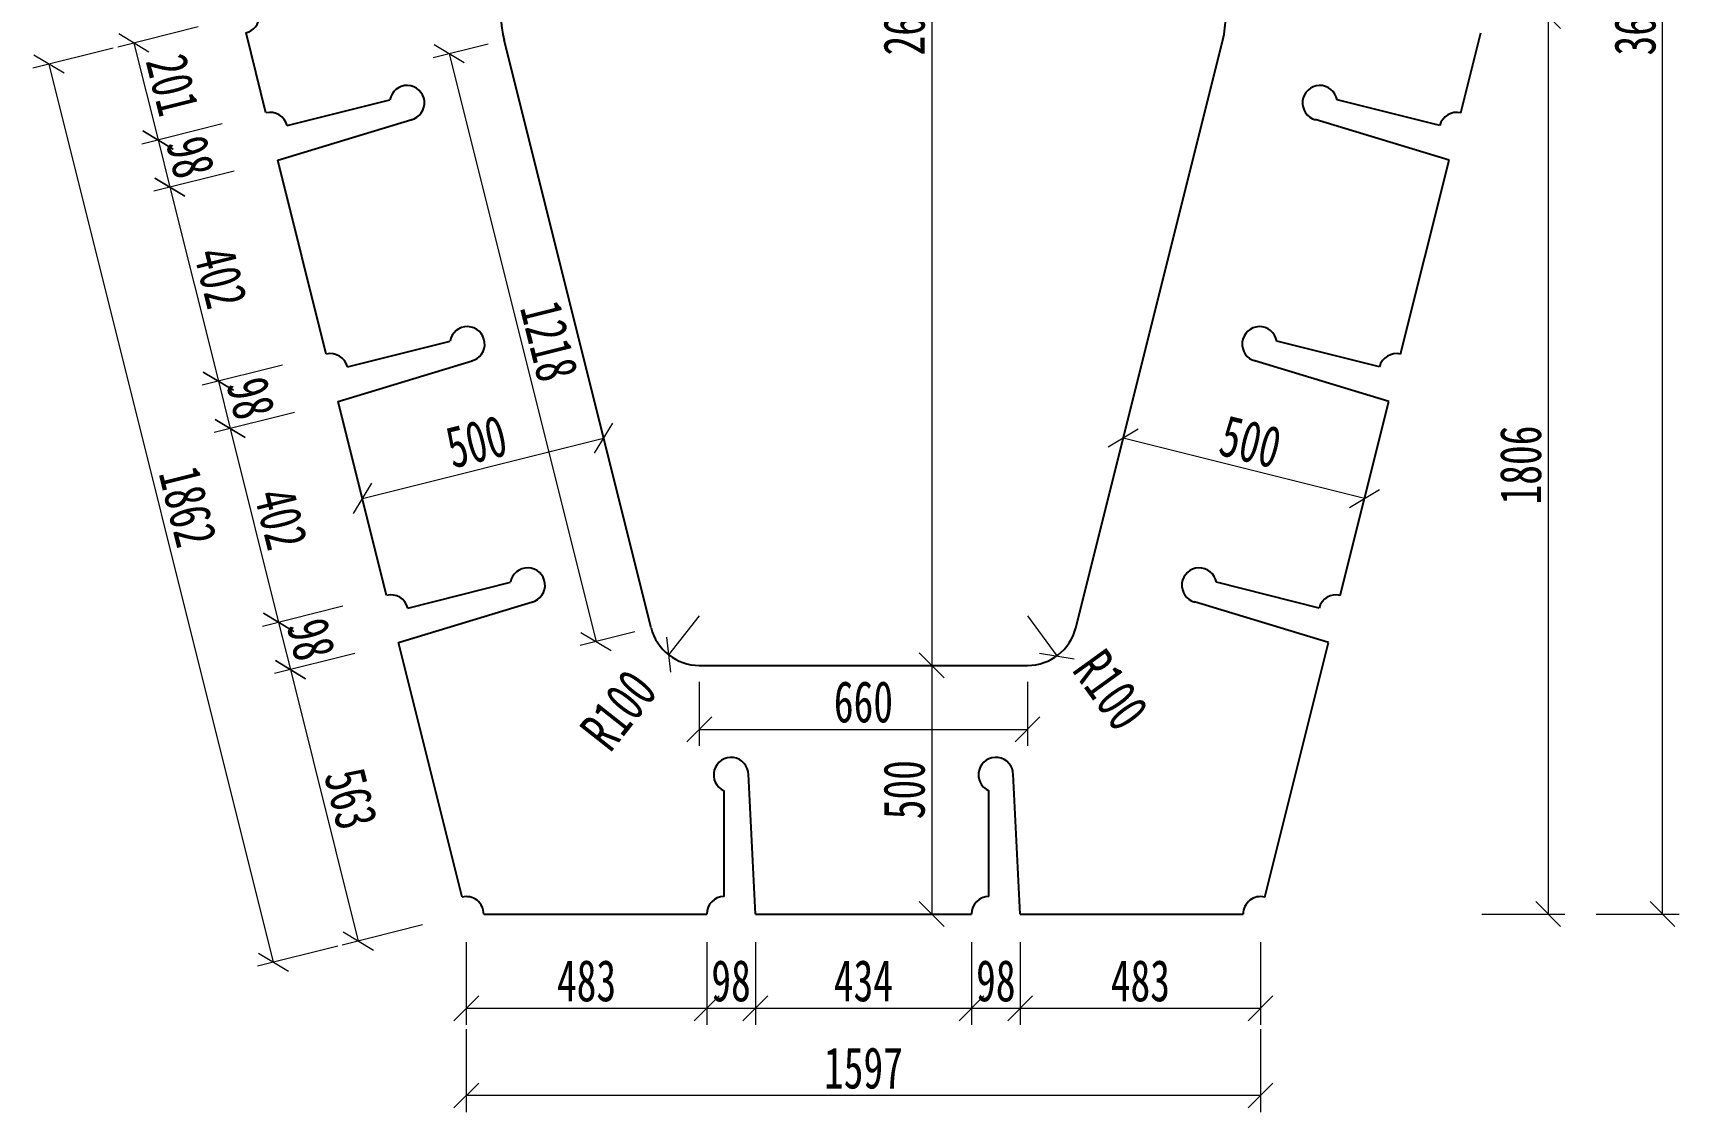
# Model space of a CAD drawing. Header units: millimetres. Extents: x -450182 to -147179, y 306993 to 695793.
# Drawn here: x -179164 to -175854, y 352088 to 354258 of the extents above; entities that cross this region are included whole.
import ezdxf

# ---------------------------------------------------------------- set-up
doc = ezdxf.new("R2010")
doc.units = ezdxf.units.MM
doc.header["$PDMODE"] = 34
doc.layers.get('Defpoints').update_dxf_attribs({"color": 8})
doc.layers.add('标注', color=4, linetype='Continuous', lineweight=13)
doc.layers.add('钢板粗线', color=1, linetype='Continuous', lineweight=25)
doc.styles.add('111', font='仿宋_GB2312.ttf', dxfattribs={"width": 0.7})
doc.dimstyles.new('200', dxfattribs={"dimscale": 0, "dimtxt": 2.5, "dimasz": 1.5, "dimexe": 1, "dimexo": 1, "dimgap": 0.4, "dimtad": 1, "dimdec": 0, "dimdsep": 46, "dimtxsty": '111', "dimblk": 'OBLIQUE', "dimcen": 0, "dimclrd": 256, "dimclre": 256, "dimclrt": 256, "dimadec": 1, "dimazin": 2, "dimtfac": 1, "dimtdec": 0, "dimtmove": 2, "dimatfit": 3, "dimfxl": 4, "dimfxlon": 1, "dimtolj": 1, "dimlwd": -1, "dimlwe": -1, "dimarcsym": 0})

# ---------------------------------------------------------------- blocks, each defined once
blk = doc.blocks.new('_Oblique')
at = {"color": 0, "linetype": 'ByBlock', "lineweight": -2}
blk.add_line((-0.5, -0.5), (0.5, 0.5), dxfattribs=at)
blk = doc.blocks.new('*D379')
at = {"layer": 'Defpoints', "color": 0, "transparency": 16777216}
for p in [(-178744.4, 354292.1), (-178695.7, 354097.1), (-178912.8, 354042.8)]:
    blk.add_point(p, dxfattribs=at)
at = {"layer": '标注', "transparency": 16777216}
for p, q in [((-178832.2, 354270.2), (-178993.9, 354229.7)), ((-178961.6, 354237.8), (-178912.8, 354042.8)), ((-178783.5, 354075.2), (-178945.2, 354034.7))]:
    blk.add_line(p, q, dxfattribs=at)
at = {"layer": '标注', "transparency": 16777216, "xscale": 49.99999999999994, "yscale": 49.99999999999994, "zscale": 49.99999999999994}
for p, rotation in [((-178961.6, 354237.8), 104.0362434679345), ((-178912.8, 354042.8), 284.0362434679345)]:
    blk.add_blockref('_Oblique', p, dxfattribs=dict(at, rotation=rotation))
at = {"layer": '标注', "transparency": 16777216, "insert": (-178883.8, 354153.7), "char_height": 83.33, "attachment_point": 5, "rotation": 284.0362, "style": '111'}
blk.add_mtext('\\A1;201', dxfattribs=at)
blk = doc.blocks.new('*D380')
at = {"layer": 'Defpoints', "color": 0, "transparency": 16777216}
for p in [(-178695.7, 354097.1), (-178671.9, 354002), (-178889, 353947.8)]:
    blk.add_point(p, dxfattribs=at)
at = {"layer": '标注', "transparency": 16777216}
for p, q in [((-178783.5, 354075.2), (-178945.2, 354034.7)), ((-178912.8, 354042.8), (-178889, 353947.8)), ((-178759.7, 353980.1), (-178921.4, 353939.7))]:
    blk.add_line(p, q, dxfattribs=at)
at = {"layer": '标注', "transparency": 16777216, "xscale": 49.99999999999994, "yscale": 49.99999999999994, "zscale": 49.99999999999994}
for p, rotation in [((-178912.8, 354042.8), 104.0362434681576), ((-178889, 353947.8), 284.0362434681576)]:
    blk.add_blockref('_Oblique', p, dxfattribs=dict(at, rotation=rotation))
at = {"layer": '标注', "transparency": 16777216, "insert": (-178847.6, 354008.6), "char_height": 83.33, "attachment_point": 5, "rotation": 284.0362, "style": '111'}
blk.add_mtext('\\A1;98', dxfattribs=at)
blk = doc.blocks.new('*D381')
at = {"layer": 'Defpoints', "color": 0, "transparency": 16777216}
for p in [(-178671.9, 354002), (-178574.4, 353612.1), (-178791.5, 353557.8)]:
    blk.add_point(p, dxfattribs=at)
at = {"layer": '标注', "transparency": 16777216}
for p, q in [((-178759.7, 353980.1), (-178921.4, 353939.7)), ((-178889, 353947.8), (-178791.5, 353557.8)), ((-178662.2, 353590.1), (-178823.9, 353549.7))]:
    blk.add_line(p, q, dxfattribs=at)
at = {"layer": '标注', "transparency": 16777216, "xscale": 49.99999999999994, "yscale": 49.99999999999994, "zscale": 49.99999999999994}
for p, rotation in [((-178889, 353947.8), 104.0362434679285), ((-178791.5, 353557.8), 284.0362434679284)]:
    blk.add_blockref('_Oblique', p, dxfattribs=dict(at, rotation=rotation))
at = {"layer": '标注', "transparency": 16777216, "insert": (-178786.9, 353766.1), "char_height": 83.33, "attachment_point": 5, "rotation": 284.0362, "style": '111'}
blk.add_mtext('\\A1;402', dxfattribs=at)
blk = doc.blocks.new('*D382')
at = {"layer": 'Defpoints', "color": 0, "transparency": 16777216}
for p in [(-178574.4, 353612.1), (-178550.6, 353517), (-178767.8, 353462.7)]:
    blk.add_point(p, dxfattribs=at)
at = {"layer": '标注', "transparency": 16777216}
for p, q in [((-178662.2, 353590.1), (-178823.9, 353549.7)), ((-178791.5, 353557.8), (-178767.8, 353462.7)), ((-178638.4, 353495), (-178800.1, 353454.6))]:
    blk.add_line(p, q, dxfattribs=at)
at = {"layer": '标注', "transparency": 16777216, "xscale": 49.99999999999994, "yscale": 49.99999999999994, "zscale": 49.99999999999994}
for p, rotation in [((-178791.5, 353557.8), 104.0362434681576), ((-178767.8, 353462.7), 284.0362434681576)]:
    blk.add_blockref('_Oblique', p, dxfattribs=dict(at, rotation=rotation))
at = {"layer": '标注', "transparency": 16777216, "insert": (-178726.3, 353523.6), "char_height": 83.33, "attachment_point": 5, "rotation": 284.0362, "style": '111'}
blk.add_mtext('\\A1;98', dxfattribs=at)
blk = doc.blocks.new('*D383')
at = {"layer": 'Defpoints', "color": 0, "transparency": 16777216}
for p in [(-178550.6, 353517), (-178453.1, 353127), (-178670.3, 353072.7)]:
    blk.add_point(p, dxfattribs=at)
at = {"layer": '标注', "transparency": 16777216}
for p, q in [((-178638.4, 353495), (-178800.1, 353454.6)), ((-178767.8, 353462.7), (-178670.3, 353072.7)), ((-178540.9, 353105), (-178702.6, 353064.6))]:
    blk.add_line(p, q, dxfattribs=at)
at = {"layer": '标注', "transparency": 16777216, "xscale": 49.99999999999994, "yscale": 49.99999999999994, "zscale": 49.99999999999994}
for p, rotation in [((-178767.8, 353462.7), 104.0362434679285), ((-178670.3, 353072.7), 284.0362434679284)]:
    blk.add_blockref('_Oblique', p, dxfattribs=dict(at, rotation=rotation))
at = {"layer": '标注', "transparency": 16777216, "insert": (-178665.7, 353281), "char_height": 83.33, "attachment_point": 5, "rotation": 284.0362, "style": '111'}
blk.add_mtext('\\A1;402', dxfattribs=at)
blk = doc.blocks.new('*D384')
at = {"layer": 'Defpoints', "color": 0, "transparency": 16777216}
for p in [(-178453.1, 353127), (-178429.4, 353031.9), (-178646.5, 352977.6)]:
    blk.add_point(p, dxfattribs=at)
at = {"layer": '标注', "transparency": 16777216}
for p, q in [((-178540.9, 353105), (-178702.6, 353064.6)), ((-178670.3, 353072.7), (-178646.5, 352977.6)), ((-178517.2, 353010), (-178678.8, 352969.5))]:
    blk.add_line(p, q, dxfattribs=at)
at = {"layer": '标注', "transparency": 16777216, "xscale": 49.99999999999994, "yscale": 49.99999999999994, "zscale": 49.99999999999994}
for p, rotation in [((-178670.3, 353072.7), 104.0362434681576), ((-178646.5, 352977.6), 284.0362434681576)]:
    blk.add_blockref('_Oblique', p, dxfattribs=dict(at, rotation=rotation))
at = {"layer": '标注', "transparency": 16777216, "insert": (-178605, 353038.5), "char_height": 83.33, "attachment_point": 5, "rotation": 284.0362, "style": '111'}
blk.add_mtext('\\A1;98', dxfattribs=at)
blk = doc.blocks.new('*D385')
at = {"layer": 'Defpoints', "color": 0, "transparency": 16777216}
for p in [(-178429.4, 353031.9), (-178292.9, 352486.1), (-178510.1, 352431.8)]:
    blk.add_point(p, dxfattribs=at)
at = {"layer": '标注', "transparency": 16777216}
for p, q in [((-178517.2, 353010), (-178678.8, 352969.5)), ((-178646.5, 352977.6), (-178510.1, 352431.8)), ((-178380.7, 352464.2), (-178542.4, 352423.7))]:
    blk.add_line(p, q, dxfattribs=at)
at = {"layer": '标注', "transparency": 16777216, "xscale": 49.99999999999994, "yscale": 49.99999999999994, "zscale": 49.99999999999994}
for p, rotation in [((-178646.5, 352977.6), 104.0362434679279), ((-178510.1, 352431.8), 284.036243467928)]:
    blk.add_blockref('_Oblique', p, dxfattribs=dict(at, rotation=rotation))
at = {"layer": '标注', "transparency": 16777216, "insert": (-178524.9, 352718.1), "char_height": 83.33, "attachment_point": 5, "rotation": 284.0362, "style": '111'}
blk.add_mtext('\\A1;563', dxfattribs=at)
blk = doc.blocks.new('*D386')
at = {"layer": 'Defpoints', "color": 0, "transparency": 16777216}
for p in [(-178744.4, 354292.1), (-179132, 354195.2), (-178292.9, 352486.1)]:
    blk.add_point(p, dxfattribs=at)
at = {"layer": '标注', "transparency": 16777216}
for p, q in [((-179002.7, 354227.6), (-179164.3, 354187.1)), ((-178680.5, 352389.2), (-179132, 354195.2)), ((-178551.2, 352421.6), (-178712.8, 352381.1))]:
    blk.add_line(p, q, dxfattribs=at)
at = {"layer": '标注', "transparency": 16777216, "xscale": 49.99999999999994, "yscale": 49.99999999999994, "zscale": 49.99999999999994}
for p, rotation in [((-179132, 354195.2), 104.036243467926), ((-178680.5, 352389.2), 284.036243467926)]:
    blk.add_blockref('_Oblique', p, dxfattribs=dict(at, rotation=rotation))
at = {"layer": '标注', "transparency": 16777216, "insert": (-178852.9, 353305.6), "char_height": 83.33, "attachment_point": 5, "rotation": 284.0362, "style": '111'}
blk.add_mtext('\\A1;1862', dxfattribs=at)
blk = doc.blocks.new('*D394')
at = {"layer": 'Defpoints', "color": 0, "transparency": 16777216}
for p in [(-176252.9, 356342.1), (-176695.9, 356098.1), (-176252.9, 354258.2)]:
    blk.add_point(p, dxfattribs=at)
at = {"layer": '标注', "transparency": 16777216}
for p, q in [((-176695.9, 356208.8), (-176695.9, 356375.4)), ((-176252.9, 356208.8), (-176252.9, 356375.4)), ((-176695.9, 356342.1), (-176252.9, 356342.1))]:
    blk.add_line(p, q, dxfattribs=at)
at = {"layer": '标注', "transparency": 16777216, "xscale": 49.99999999999994, "yscale": 49.99999999999994, "zscale": 49.99999999999994, "rotation": 180}
blk.add_blockref('_Oblique', (-176695.9, 356342.1), dxfattribs=at)
at = {"layer": '标注', "transparency": 16777216, "xscale": 49.99999999999994, "yscale": 49.99999999999994, "zscale": 49.99999999999994}
blk.add_blockref('_Oblique', (-176252.9, 356342.1), dxfattribs=at)
at = {"layer": '标注', "transparency": 16777216, "insert": (-176474.4, 356397.1), "char_height": 83.33, "attachment_point": 5, "style": '111'}
blk.add_mtext('\\A1;443', dxfattribs=at)
blk = doc.blocks.new('*D399')
at = {"layer": 'Defpoints', "color": 0, "transparency": 16777216}
for p in [(-176695.9, 356098.1), (-175887.7, 356098.1), (-176769.6, 352486.1)]:
    blk.add_point(p, dxfattribs=at)
at = {"layer": '标注', "transparency": 16777216}
for p, q in [((-176021, 356098.1), (-175854.4, 356098.1)), ((-175887.7, 352486.1), (-175887.7, 356098.1)), ((-176021, 352486.1), (-175854.4, 352486.1))]:
    blk.add_line(p, q, dxfattribs=at)
at = {"layer": '标注', "transparency": 16777216, "xscale": 49.99999999999994, "yscale": 49.99999999999994, "zscale": 49.99999999999994}
for p, rotation in [((-175887.7, 356098.1), 90), ((-175887.7, 352486.1), 270)]:
    blk.add_blockref('_Oblique', p, dxfattribs=dict(at, rotation=rotation))
at = {"layer": '标注', "transparency": 16777216, "insert": (-175942.7, 354292.1), "char_height": 83.33, "attachment_point": 5, "rotation": 90, "style": '111'}
blk.add_mtext('\\A1;3612', dxfattribs=at)
blk = doc.blocks.new('*D405')
at = {"layer": 'Defpoints', "color": 0, "transparency": 16777216}
for p in [(-178216.9, 354243.6), (-177921.5, 353061.9), (-178032, 353034.2)]:
    blk.add_point(p, dxfattribs=at)
at = {"layer": '标注', "transparency": 16777216}
for p, q in [((-178249.2, 354235.5), (-178359.8, 354207.9)), ((-178327.4, 354216), (-178032, 353034.2)), ((-177953.8, 353053.8), (-178064.3, 353026.1))]:
    blk.add_line(p, q, dxfattribs=at)
at = {"layer": '标注', "transparency": 16777216, "xscale": 49.99999999999994, "yscale": 49.99999999999994, "zscale": 49.99999999999994}
for p, rotation in [((-178327.4, 354216), 104.0362434679278), ((-178032, 353034.2), 284.0362434679278)]:
    blk.add_blockref('_Oblique', p, dxfattribs=dict(at, rotation=rotation))
at = {"layer": '标注', "transparency": 16777216, "insert": (-178126.4, 353638.4), "char_height": 83.33, "attachment_point": 5, "rotation": 284.0362, "style": '111'}
blk.add_mtext('\\A1;1218', dxfattribs=at)
blk = doc.blocks.new('*D406')
at = {"layer": 'Defpoints', "color": 0, "transparency": 16777216}
for p in [(-177824.4, 352986.1), (-177164.4, 352986.1), (-177164.4, 352857.5)]:
    blk.add_point(p, dxfattribs=at)
at = {"layer": '标注', "transparency": 16777216}
for p, q in [((-177824.4, 352952.8), (-177824.4, 352824.2)), ((-177164.4, 352952.8), (-177164.4, 352824.2)), ((-177824.4, 352857.5), (-177164.4, 352857.5))]:
    blk.add_line(p, q, dxfattribs=at)
at = {"layer": '标注', "transparency": 16777216, "xscale": 49.99999999999994, "yscale": 49.99999999999994, "zscale": 49.99999999999994, "rotation": 180}
blk.add_blockref('_Oblique', (-177824.4, 352857.5), dxfattribs=at)
at = {"layer": '标注', "transparency": 16777216, "xscale": 49.99999999999994, "yscale": 49.99999999999994, "zscale": 49.99999999999994}
blk.add_blockref('_Oblique', (-177164.4, 352857.5), dxfattribs=at)
at = {"layer": '标注', "transparency": 16777216, "insert": (-177494.4, 352912.5), "char_height": 83.33, "attachment_point": 5, "style": '111'}
blk.add_mtext('\\A1;660', dxfattribs=at)
blk = doc.blocks.new('*D410')
at = {"layer": 'Defpoints', "color": 0, "transparency": 16777216}
for p in [(-178016.8, 353443.2), (-178016.8, 353443.2), (-178501.9, 353322)]:
    blk.add_point(p, dxfattribs=at)
at = {"layer": '标注', "transparency": 16777216}
for p, q in [((-178016.8, 353443.2), (-178024.9, 353475.6)), ((-178501.9, 353322), (-178016.8, 353443.2)), ((-178501.9, 353322), (-178510, 353354.3))]:
    blk.add_line(p, q, dxfattribs=at)
at = {"layer": '标注', "transparency": 16777216, "xscale": 49.99999999999994, "yscale": 49.99999999999994, "zscale": 49.99999999999994}
for p, rotation in [((-178016.8, 353443.2), 14.03624346793053), ((-178501.9, 353322), 194.0362434679305)]:
    blk.add_blockref('_Oblique', p, dxfattribs=dict(at, rotation=rotation))
at = {"layer": '标注', "transparency": 16777216, "insert": (-178272.7, 353436), "char_height": 83.33, "attachment_point": 5, "rotation": 14.0362, "style": '111'}
blk.add_mtext('\\A1;500', dxfattribs=at)
blk = doc.blocks.new('*D411')
at = {"layer": 'Defpoints', "color": 0, "transparency": 16777216}
for p in [(-176972, 353443.2), (-176972, 353443.2), (-176486.9, 353322)]:
    blk.add_point(p, dxfattribs=at)
at = {"layer": '标注', "transparency": 16777216}
for p, q in [((-176972, 353443.2), (-176963.9, 353475.6)), ((-176486.9, 353322), (-176972, 353443.2)), ((-176486.9, 353322), (-176478.9, 353354.3))]:
    blk.add_line(p, q, dxfattribs=at)
at = {"layer": '标注', "transparency": 16777216, "xscale": 49.99999999999994, "yscale": 49.99999999999994, "zscale": 49.99999999999994}
for p, rotation in [((-176972, 353443.2), 165.9637565320679), ((-176486.9, 353322), 345.9637565320679)]:
    blk.add_blockref('_Oblique', p, dxfattribs=dict(at, rotation=rotation))
at = {"layer": '标注', "transparency": 16777216, "insert": (-176716.1, 353436), "char_height": 83.33, "attachment_point": 5, "rotation": 345.9638, "style": '111'}
blk.add_mtext('\\A1;500', dxfattribs=at)
blk = doc.blocks.new('*D438')
at = {"layer": 'Defpoints', "color": 0, "transparency": 16777216}
for p in [(-178292.9, 352486.1), (-177809.6, 352486.1), (-177809.6, 352296.5)]:
    blk.add_point(p, dxfattribs=at)
at = {"layer": '标注', "transparency": 16777216}
for p, q in [((-178292.9, 352429.8), (-178292.9, 352263.1)), ((-177809.6, 352429.8), (-177809.6, 352263.1)), ((-178292.9, 352296.5), (-177809.6, 352296.5))]:
    blk.add_line(p, q, dxfattribs=at)
at = {"layer": '标注', "transparency": 16777216, "xscale": 49.99999999999994, "yscale": 49.99999999999994, "zscale": 49.99999999999994, "rotation": 180}
blk.add_blockref('_Oblique', (-178292.9, 352296.5), dxfattribs=at)
at = {"layer": '标注', "transparency": 16777216, "xscale": 49.99999999999994, "yscale": 49.99999999999994, "zscale": 49.99999999999994}
blk.add_blockref('_Oblique', (-177809.6, 352296.5), dxfattribs=at)
at = {"layer": '标注', "transparency": 16777216, "insert": (-178051.2, 352351.5), "char_height": 83.33, "attachment_point": 5, "style": '111'}
blk.add_mtext('\\A1;483', dxfattribs=at)
blk = doc.blocks.new('*D439')
at = {"layer": 'Defpoints', "color": 0, "transparency": 16777216}
for p in [(-177809.6, 352486.1), (-177711.6, 352486.1), (-177711.6, 352296.5)]:
    blk.add_point(p, dxfattribs=at)
at = {"layer": '标注', "transparency": 16777216}
for p, q in [((-177809.6, 352429.8), (-177809.6, 352263.1)), ((-177711.6, 352429.8), (-177711.6, 352263.1)), ((-177809.6, 352296.5), (-177711.6, 352296.5))]:
    blk.add_line(p, q, dxfattribs=at)
at = {"layer": '标注', "transparency": 16777216, "xscale": 49.99999999999994, "yscale": 49.99999999999994, "zscale": 49.99999999999994, "rotation": 180}
blk.add_blockref('_Oblique', (-177809.6, 352296.5), dxfattribs=at)
at = {"layer": '标注', "transparency": 16777216, "xscale": 49.99999999999994, "yscale": 49.99999999999994, "zscale": 49.99999999999994}
blk.add_blockref('_Oblique', (-177711.6, 352296.5), dxfattribs=at)
at = {"layer": '标注', "transparency": 16777216, "insert": (-177760.6, 352351.5), "char_height": 83.33, "attachment_point": 5, "style": '111'}
blk.add_mtext('\\A1;98', dxfattribs=at)
blk = doc.blocks.new('*D440')
at = {"layer": 'Defpoints', "color": 0, "transparency": 16777216}
for p in [(-177711.6, 352486.1), (-177277.2, 352486.1), (-177277.2, 352296.5)]:
    blk.add_point(p, dxfattribs=at)
at = {"layer": '标注', "transparency": 16777216}
for p, q in [((-177711.6, 352429.8), (-177711.6, 352263.1)), ((-177277.2, 352429.8), (-177277.2, 352263.1)), ((-177711.6, 352296.5), (-177277.2, 352296.5))]:
    blk.add_line(p, q, dxfattribs=at)
at = {"layer": '标注', "transparency": 16777216, "xscale": 49.99999999999994, "yscale": 49.99999999999994, "zscale": 49.99999999999994, "rotation": 180}
blk.add_blockref('_Oblique', (-177711.6, 352296.5), dxfattribs=at)
at = {"layer": '标注', "transparency": 16777216, "xscale": 49.99999999999994, "yscale": 49.99999999999994, "zscale": 49.99999999999994}
blk.add_blockref('_Oblique', (-177277.2, 352296.5), dxfattribs=at)
at = {"layer": '标注', "transparency": 16777216, "insert": (-177494.4, 352351.5), "char_height": 83.33, "attachment_point": 5, "style": '111'}
blk.add_mtext('\\A1;434', dxfattribs=at)
blk = doc.blocks.new('*D441')
at = {"layer": 'Defpoints', "color": 0, "transparency": 16777216}
for p in [(-177179.2, 352486.1), (-176695.9, 352486.1), (-176695.9, 352296.5)]:
    blk.add_point(p, dxfattribs=at)
at = {"layer": '标注', "transparency": 16777216}
for p, q in [((-177179.2, 352429.8), (-177179.2, 352263.1)), ((-176695.9, 352429.8), (-176695.9, 352263.1)), ((-177179.2, 352296.5), (-176695.9, 352296.5))]:
    blk.add_line(p, q, dxfattribs=at)
at = {"layer": '标注', "transparency": 16777216, "xscale": 49.99999999999994, "yscale": 49.99999999999994, "zscale": 49.99999999999994, "rotation": 180}
blk.add_blockref('_Oblique', (-177179.2, 352296.5), dxfattribs=at)
at = {"layer": '标注', "transparency": 16777216, "xscale": 49.99999999999994, "yscale": 49.99999999999994, "zscale": 49.99999999999994}
blk.add_blockref('_Oblique', (-176695.9, 352296.5), dxfattribs=at)
at = {"layer": '标注', "transparency": 16777216, "insert": (-176937.6, 352351.5), "char_height": 83.33, "attachment_point": 5, "style": '111'}
blk.add_mtext('\\A1;483', dxfattribs=at)
blk = doc.blocks.new('*D442')
at = {"layer": 'Defpoints', "color": 0, "transparency": 16777216}
for p in [(-177277.2, 352486.1), (-177179.2, 352486.1), (-177179.2, 352296.5)]:
    blk.add_point(p, dxfattribs=at)
at = {"layer": '标注', "transparency": 16777216}
for p, q in [((-177277.2, 352429.8), (-177277.2, 352263.1)), ((-177179.2, 352429.8), (-177179.2, 352263.1)), ((-177277.2, 352296.5), (-177179.2, 352296.5))]:
    blk.add_line(p, q, dxfattribs=at)
at = {"layer": '标注', "transparency": 16777216, "xscale": 49.99999999999994, "yscale": 49.99999999999994, "zscale": 49.99999999999994, "rotation": 180}
blk.add_blockref('_Oblique', (-177277.2, 352296.5), dxfattribs=at)
at = {"layer": '标注', "transparency": 16777216, "xscale": 49.99999999999994, "yscale": 49.99999999999994, "zscale": 49.99999999999994}
blk.add_blockref('_Oblique', (-177179.2, 352296.5), dxfattribs=at)
at = {"layer": '标注', "transparency": 16777216, "insert": (-177228.2, 352351.5), "char_height": 83.33, "attachment_point": 5, "style": '111'}
blk.add_mtext('\\A1;98', dxfattribs=at)
blk = doc.blocks.new('*D443')
at = {"layer": 'Defpoints', "color": 0, "transparency": 16777216}
for p in [(-178292.9, 352486.1), (-176695.9, 352486.1), (-178292.9, 352121.1)]:
    blk.add_point(p, dxfattribs=at)
at = {"layer": '标注', "transparency": 16777216}
for p, q in [((-178292.9, 352254.4), (-178292.9, 352087.7)), ((-176695.9, 352254.4), (-176695.9, 352087.7)), ((-176695.9, 352121.1), (-178292.9, 352121.1))]:
    blk.add_line(p, q, dxfattribs=at)
at = {"layer": '标注', "transparency": 16777216, "xscale": 49.99999999999994, "yscale": 49.99999999999994, "zscale": 49.99999999999994, "rotation": 180}
blk.add_blockref('_Oblique', (-178292.9, 352121.1), dxfattribs=at)
at = {"layer": '标注', "transparency": 16777216, "xscale": 49.99999999999994, "yscale": 49.99999999999994, "zscale": 49.99999999999994}
blk.add_blockref('_Oblique', (-176695.9, 352121.1), dxfattribs=at)
at = {"layer": '标注', "transparency": 16777216, "insert": (-177494.4, 352176.1), "char_height": 83.33, "attachment_point": 5, "style": '111'}
blk.add_mtext('\\A1;1597', dxfattribs=at)
blk = doc.blocks.new('*D558')
at = {"layer": 'Defpoints', "color": 0, "transparency": 16777216}
for p in [(-177164.4, 353086.1), (-177105.8, 353005.1)]:
    blk.add_point(p, dxfattribs=at)
at = {"layer": '标注', "transparency": 16777216}
blk.add_line((-177164.4, 353086.1), (-177105.8, 353005.1), dxfattribs=at)
at = {"layer": '标注', "transparency": 16777216, "xscale": 49.99999999999994, "yscale": 49.99999999999994, "zscale": 49.99999999999994, "rotation": 305.8489749433399}
blk.add_blockref('_Oblique', (-177105.8, 353005.1), dxfattribs=at)
at = {"layer": '标注', "transparency": 16777216, "insert": (-176997.2, 352936.4), "char_height": 83.33, "attachment_point": 5, "rotation": 305.849, "style": '111'}
blk.add_mtext('\\A1;R100', dxfattribs=at)
blk = doc.blocks.new('*D559')
at = {"layer": 'Defpoints', "color": 0, "transparency": 16777216}
for p in [(-177824.4, 353086.1), (-177886.4, 353007.6)]:
    blk.add_point(p, dxfattribs=at)
at = {"layer": '标注', "transparency": 16777216}
blk.add_line((-177824.4, 353086.1), (-177886.4, 353007.6), dxfattribs=at)
at = {"layer": '标注', "transparency": 16777216, "xscale": 49.99999999999994, "yscale": 49.99999999999994, "zscale": 49.99999999999994, "rotation": 231.706982661096}
blk.add_blockref('_Oblique', (-177886.4, 353007.6), dxfattribs=at)
at = {"layer": '标注', "transparency": 16777216, "insert": (-177986.8, 352896.1), "char_height": 83.33, "attachment_point": 5, "rotation": 51.707, "style": '111'}
blk.add_mtext('\\A1;R100', dxfattribs=at)
blk = doc.blocks.new('*D612')
at = {"layer": 'Defpoints', "color": 0, "transparency": 16777216}
for p in [(-177587.7, 352986.1), (-177587.7, 352486.1), (-177357.2, 352486.1)]:
    blk.add_point(p, dxfattribs=at)
at = {"layer": '标注', "transparency": 16777216}
for p, q in [((-177490.6, 352986.1), (-177323.9, 352986.1)), ((-177357.2, 352986.1), (-177357.2, 352486.1)), ((-177490.6, 352486.1), (-177323.9, 352486.1))]:
    blk.add_line(p, q, dxfattribs=at)
at = {"layer": '标注', "transparency": 16777216, "xscale": 49.99999999999994, "yscale": 49.99999999999994, "zscale": 49.99999999999994}
for p, rotation in [((-177357.2, 352986.1), 90), ((-177357.2, 352486.1), 270)]:
    blk.add_blockref('_Oblique', p, dxfattribs=dict(at, rotation=rotation))
at = {"layer": '标注', "transparency": 16777216, "insert": (-177412.2, 352736.1), "char_height": 83.33, "attachment_point": 5, "rotation": 90, "style": '111'}
blk.add_mtext('\\A1;500', dxfattribs=at)
blk = doc.blocks.new('*D1243')
at = {"layer": 'Defpoints', "color": 0, "transparency": 16777216}
for p in [(-177653.8, 355598.1), (-177653.8, 352986.1), (-177357.2, 352986.1)]:
    blk.add_point(p, dxfattribs=at)
at = {"layer": '标注', "transparency": 16777216}
for p, q in [((-177407.2, 355598.1), (-177323.9, 355598.1)), ((-177357.2, 355598.1), (-177357.2, 352986.1)), ((-177407.2, 352986.1), (-177323.9, 352986.1))]:
    blk.add_line(p, q, dxfattribs=at)
at = {"layer": '标注', "transparency": 16777216, "xscale": 49.99999999999994, "yscale": 49.99999999999994, "zscale": 49.99999999999994}
for p, rotation in [((-177357.2, 355598.1), 90), ((-177357.2, 352986.1), 270)]:
    blk.add_blockref('_Oblique', p, dxfattribs=dict(at, rotation=rotation))
at = {"layer": '标注', "transparency": 16777216, "insert": (-177412.2, 354292.1), "char_height": 83.33, "attachment_point": 5, "rotation": 90, "style": '111'}
blk.add_mtext('\\A1;2612', dxfattribs=at)
blk = doc.blocks.new('*D1245')
at = {"layer": 'Defpoints', "color": 0, "transparency": 16777216}
for p in [(-176244.4, 354292.1), (-176818.7, 352486.1), (-176117.7, 352486.1)]:
    blk.add_point(p, dxfattribs=at)
at = {"layer": '标注', "transparency": 16777216}
for p, q in [((-176211.1, 354292.1), (-176084.3, 354292.1)), ((-176117.7, 354292.1), (-176117.7, 352486.1)), ((-176251, 352486.1), (-176084.3, 352486.1))]:
    blk.add_line(p, q, dxfattribs=at)
at = {"layer": '标注', "transparency": 16777216, "xscale": 49.99999999999994, "yscale": 49.99999999999994, "zscale": 49.99999999999994}
for p, rotation in [((-176117.7, 354292.1), 90), ((-176117.7, 352486.1), 270)]:
    blk.add_blockref('_Oblique', p, dxfattribs=dict(at, rotation=rotation))
at = {"layer": '标注', "transparency": 16777216, "insert": (-176172.7, 353389.1), "char_height": 83.33, "attachment_point": 5, "rotation": 90, "style": '111'}
blk.add_mtext('\\A1;1806', dxfattribs=at)

msp = doc.modelspace()

# ---------------------------------------------------------------- linework, layer by layer
at = {"layer": '钢板粗线'}
for p, q in [((-178695.7, 354097.1), (-178735.9, 354258.2)), ((-177921.5, 353061.9), (-178216.9, 354243.6)), ((-177067.4, 353061.9), (-176771.9, 354243.6)), ((-176293.2, 354097.1), (-176252.9, 354258.2)), ((-178653.2, 354071.7), (-178446.6, 354123.3)), ((-176335.6, 354071.7), (-176542.2, 354123.3)), ((-178671.9, 354002), (-178402.4, 354083.9)), ((-176316.9, 354002), (-176586.4, 354083.9)), ((-178574.4, 353612.1), (-178671.9, 354002)), ((-176414.4, 353612.1), (-176316.9, 354002)), ((-178531.9, 353586.6), (-178325.4, 353638.2)), ((-176456.9, 353586.6), (-176663.4, 353638.2)), ((-178550.6, 353517), (-178281.2, 353598.8)), ((-176438.2, 353517), (-176707.6, 353598.8)), ((-178453.1, 353127), (-178550.6, 353517)), ((-176535.7, 353127), (-176438.2, 353517)), ((-178410.7, 353101.5), (-178204.1, 353153.2)), ((-176578.1, 353101.5), (-176784.7, 353153.2)), ((-178429.4, 353031.9), (-178159.9, 353113.7)), ((-176559.5, 353031.9), (-176828.9, 353113.7)), ((-178301.4, 352520.1), (-178429.4, 353031.9)), ((-176687.4, 352520.1), (-176559.5, 353031.9)), ((-177824.4, 352986.1), (-177164.4, 352986.1)), ((-177711.6, 352486.1), (-177725.6, 352767.4)), ((-177179.2, 352486.1), (-177193.3, 352767.4)), ((-177774.6, 352521.1), (-177774.6, 352734)), ((-177242.2, 352521.1), (-177242.2, 352734)), ((-178257.9, 352486.1), (-177809.6, 352486.1)), ((-177711.6, 352486.1), (-177277.2, 352486.1)), ((-177179.2, 352486.1), (-176730.9, 352486.1))]:
    msp.add_line(p, q, dxfattribs=at)
for centre, radius, start, end in [((-178022.9, 354292.1), 200, 165.9638, 194.0362), ((-176966, 354292.1), 200, 345.9638, 14.0362), ((-178744.4, 354292.1), 35, 284.0362, 75.9638), ((-178412.1, 354117.5), 35, 284.0362, 170.4581), ((-176576.7, 354117.5), 35, 9.5419, 255.9638), ((-178687.2, 354063.2), 35, 14.0362, 104.0362), ((-176301.6, 354063.2), 35, 75.9638, 165.9638), ((-178290.9, 353632.4), 35, 284.0362, 170.4581), ((-176697.9, 353632.4), 35, 9.5419, 255.9638), ((-178565.9, 353578.1), 35, 14.0362, 104.0362), ((-176422.9, 353578.1), 35, 75.9638, 165.9638), ((-178169.6, 353147.4), 35, 284.0362, 170.4581), ((-176819.2, 353147.4), 35, 9.5419, 255.9638), ((-178444.6, 353093), 35, 14.0362, 104.0362), ((-176544.2, 353093), 35, 75.9638, 165.9638), ((-177824.4, 353086.1), 100, 194.0362, 270), ((-177164.4, 353086.1), 100, 270, 345.9638), ((-177760.6, 352766.1), 35, 0, 246.4218), ((-177228.2, 352766.1), 35, 0, 246.4218), ((-178292.9, 352486.1), 35, 0, 104.0362), ((-177774.6, 352486.1), 35, 90, 180), ((-177242.2, 352486.1), 35, 90, 180), ((-176695.9, 352486.1), 35, 75.9638, 180)]:
    msp.add_arc(centre, radius, start, end, dxfattribs=at)

# ---------------------------------------------------------------- dimensions: what is measured, and where the dimension line sits
at = {"layer": '标注'}
for base, p1, p2, picture, middle in [((-176252.9, 356342.1), (-176695.9, 356098.1), (-176252.9, 354258.2), '*D394', (-176474.4, 356397.1)), ((-177809.6, 352296.5), (-178292.9, 352486.1), (-177809.6, 352486.1), '*D438', (-178051.2, 352351.5)), ((-178292.9, 352121.1), (-176695.9, 352486.1), (-178292.9, 352486.1), '*D443', (-177494.4, 352176.1)), ((-177711.6, 352296.5), (-177809.6, 352486.1), (-177711.6, 352486.1), '*D439', (-177760.6, 352351.5)), ((-177277.2, 352296.5), (-177711.6, 352486.1), (-177277.2, 352486.1), '*D440', (-177494.4, 352351.5)), ((-177179.2, 352296.5), (-177277.2, 352486.1), (-177179.2, 352486.1), '*D442', (-177228.2, 352351.5)), ((-176695.9, 352296.5), (-177179.2, 352486.1), (-176695.9, 352486.1), '*D441', (-176937.6, 352351.5))]:
    dim = msp.add_linear_dim(base=base, p1=p1, p2=p2, dimstyle='200', override={"dimscale": 33.333333, "dimarcsym": 1}, dxfattribs=at)
    dim.commit()
    dim.dimension.update_dxf_attribs({"geometry": picture, "text_midpoint": middle})
for base, p1, p2, override, picture, middle in [((-175887.7, 356098.1), (-176769.6, 352486.1), (-176695.9, 356098.1), {"dimscale": 33.333333, "dimarcsym": 1}, '*D399', (-175942.7, 354292.1)), ((-177357.2, 352986.1), (-177653.8, 355598.1), (-177653.8, 352986.1), {"dimscale": 33.333333, "dimfxl": 1.5, "dimarcsym": 1}, '*D1243', (-177412.2, 354292.1)), ((-176117.7, 352486.1), (-176244.4, 354292.1), (-176818.7, 352486.1), {"dimscale": 33.333333, "dimarcsym": 1}, '*D1245', (-176172.7, 353389.1)), ((-177357.2, 352486.1), (-177587.7, 352986.1), (-177587.7, 352486.1), {"dimscale": 33.333333, "dimarcsym": 1}, '*D612', (-177412.2, 352736.1))]:
    dim = msp.add_linear_dim(base=base, p1=p1, p2=p2, angle=90, dimstyle='200', override=override, dxfattribs=at)
    dim.commit()
    dim.dimension.update_dxf_attribs({"geometry": picture, "text_midpoint": middle})
for p1, p2, distance, picture, middle in [((-178292.9, 352486.1), (-178744.4, 354292.1), 399.5, '*D386', (-178852.9, 353305.6)), ((-178744.4, 354292.1), (-178695.7, 354097.1), -223.8, '*D379', (-178883.8, 354153.7)), ((-178216.9, 354243.6), (-177921.5, 353061.9), -113.9, '*D405', (-178126.4, 353638.4)), ((-178695.7, 354097.1), (-178671.9, 354002), -223.8, '*D380', (-178847.6, 354008.6)), ((-178671.9, 354002), (-178574.4, 353612.1), -223.8, '*D381', (-178786.9, 353766.1)), ((-178574.4, 353612.1), (-178550.6, 353517), -223.8, '*D382', (-178726.3, 353523.6)), ((-178550.6, 353517), (-178453.1, 353127), -223.8, '*D383', (-178665.7, 353281)), ((-178501.9, 353322), (-178016.8, 353443.2), 0, '*D410', (-178272.7, 353436)), ((-176486.9, 353322), (-176972, 353443.2), 0, '*D411', (-176716.1, 353436)), ((-178453.1, 353127), (-178429.4, 353031.9), -223.8, '*D384', (-178605, 353038.5)), ((-178429.4, 353031.9), (-178292.9, 352486.1), -223.8, '*D385', (-178524.9, 352718.1)), ((-177824.4, 352986.1), (-177164.4, 352986.1), -128.6, '*D406', (-177494.4, 352912.5))]:
    dim = msp.add_aligned_dim(p1=p1, p2=p2, distance=distance, dimstyle='200', override={"dimscale": 33.333333, "dimarcsym": 1}, dxfattribs=at)
    dim.commit()
    dim.dimension.update_dxf_attribs({"geometry": picture, "text_midpoint": middle})
for center, mpoint, picture, middle in [((-177824.4, 353086.1), (-177886.4, 353007.6), '*D559', (-177986.8, 352896.1)), ((-177164.4, 353086.1), (-177105.8, 353005.1), '*D558', (-176997.2, 352936.4))]:
    dim = msp.add_radius_dim(center=center, mpoint=mpoint, dimstyle='200', override={"dimscale": 33.333333, "dimarcsym": 1}, dxfattribs=at)
    dim.commit()
    dim.dimension.update_dxf_attribs({"geometry": picture, "text_midpoint": middle, "dimtype": 164})

doc.saveas('drawing.dxf')
